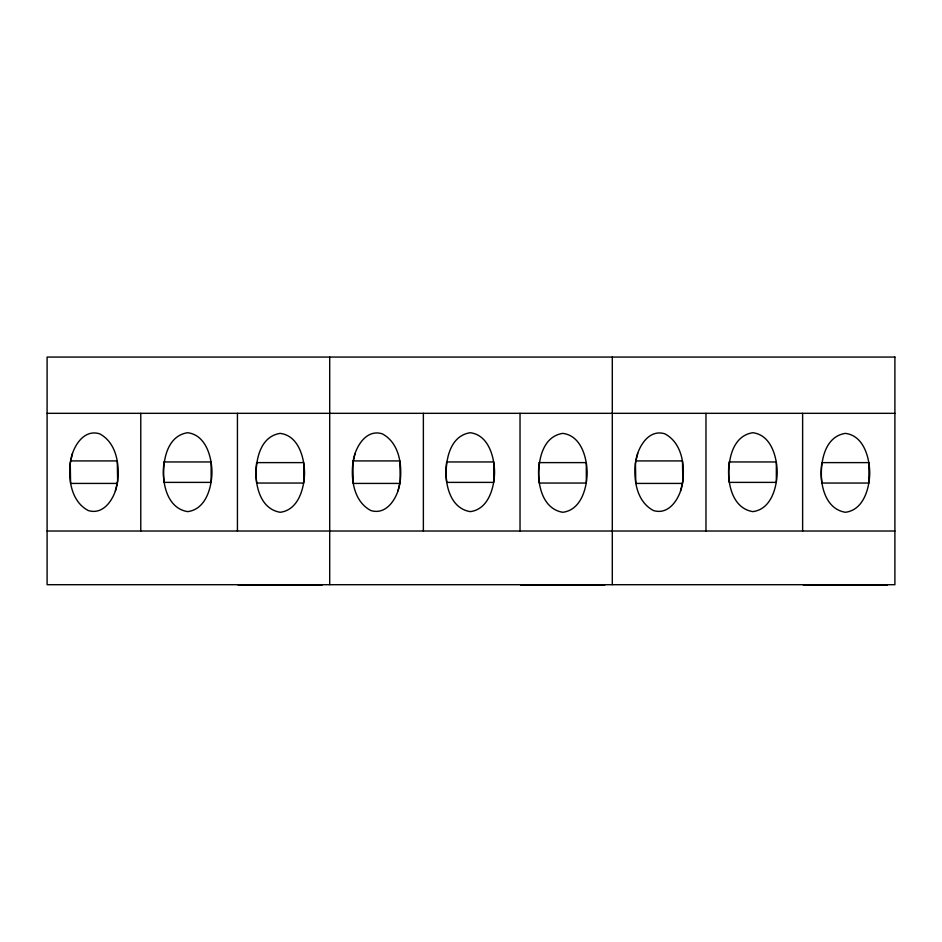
<?xml version="1.0" encoding="UTF-8"?>
<svg xmlns="http://www.w3.org/2000/svg" width="942" height="942" viewBox="0 0 942 942"><rect width="100%" height="100%" fill="white"/><g stroke="black" fill="none" stroke-linecap="round" stroke-linejoin="round"><path stroke-width="1.41" d="M70.591 460.921C67.895 478.536 70.933 501.415 88.277 510.552C104.574 515.58 115.171 497.082 117.279 483.423C119.987 465.807 116.949 442.928 99.593 433.791C83.296 428.763 72.711 447.262 70.591 460.921L117.279 460.921L117.632 481.338L115.36 490.959M353.191 460.921C350.495 478.536 353.533 501.415 370.877 510.552C387.174 515.58 397.771 497.082 399.879 483.423C402.587 465.807 399.549 442.928 382.193 433.791C365.896 428.763 355.311 447.262 353.191 460.921L399.879 460.921L400.232 481.338L397.96 490.959M635.791 460.921C633.095 478.536 636.133 501.415 653.477 510.552C669.774 515.58 680.371 497.082 682.479 483.423C685.187 465.807 682.149 442.928 664.793 433.791C648.496 428.763 637.911 447.262 635.791 460.921L682.479 460.921L682.832 481.338L680.56 490.959M72.522 453.385L70.25 463.005L70.591 483.423L117.279 483.423M355.122 453.385L352.85 463.005L353.191 483.423L399.879 483.423M637.722 453.385L635.45 463.005L635.791 483.423L682.479 483.423M47.1 413.326L894.9 413.326M47.1 531.017L894.9 531.017M238.008 584.935L322.305 584.935M520.608 584.935L604.905 584.935M803.208 584.935L887.505 584.935M802.631 413.326L802.631 531.017M705.97 413.326L705.97 531.017M612.3 357.065L612.3 584.699M520.031 413.326L520.031 531.017M423.37 413.326L423.37 531.017M329.7 357.065L329.7 584.699M237.431 413.326L237.431 531.017M140.77 413.326L140.77 531.017M164.085 461.957C161.376 480.232 165.839 508.068 187.611 511.624C205.78 509.398 211.726 487.768 211.974 472.178C211.726 456.576 205.78 434.957 187.611 432.719C165.521 436.064 161.953 464.418 164.085 482.386L211.138 482.386L211.138 461.957L164.085 461.957M256.671 462.616C253.951 480.891 258.414 508.715 280.186 512.283C298.355 510.058 304.301 488.427 304.549 472.825C304.301 457.235 298.355 435.604 280.186 433.379C258.108 436.711 254.528 465.077 256.671 483.046L303.713 483.046L303.713 462.616L256.671 462.616M446.685 461.957C443.976 480.232 448.439 508.068 470.211 511.624C488.38 509.398 494.326 487.768 494.574 472.178C494.326 456.576 488.38 434.957 470.211 432.719C448.121 436.064 444.553 464.418 446.685 482.386L493.738 482.386L493.738 461.957L446.685 461.957M539.271 462.616C536.551 480.891 541.014 508.715 562.786 512.283C580.955 510.058 586.901 488.427 587.149 472.825C586.901 457.235 580.955 435.604 562.786 433.379C540.708 436.711 537.128 465.077 539.271 483.046L586.313 483.046L586.313 462.616L539.271 462.616M729.285 461.957C726.576 480.232 731.039 508.068 752.811 511.624C770.98 509.398 776.926 487.768 777.174 472.178C776.926 456.576 770.98 434.957 752.811 432.719C730.721 436.064 727.153 464.418 729.285 482.386L776.338 482.386L776.338 461.957L729.285 461.957M821.871 462.616C819.151 480.891 823.614 508.715 845.386 512.283C863.555 510.058 869.501 488.427 869.749 472.825C869.501 457.235 863.555 435.604 845.386 433.379C823.308 436.711 819.728 465.077 821.871 483.046L868.913 483.046L868.913 462.616L821.871 462.616M894.9 357.065L47.1 357.065L47.1 584.699L894.9 584.699L894.9 357.065"/></g></svg>
